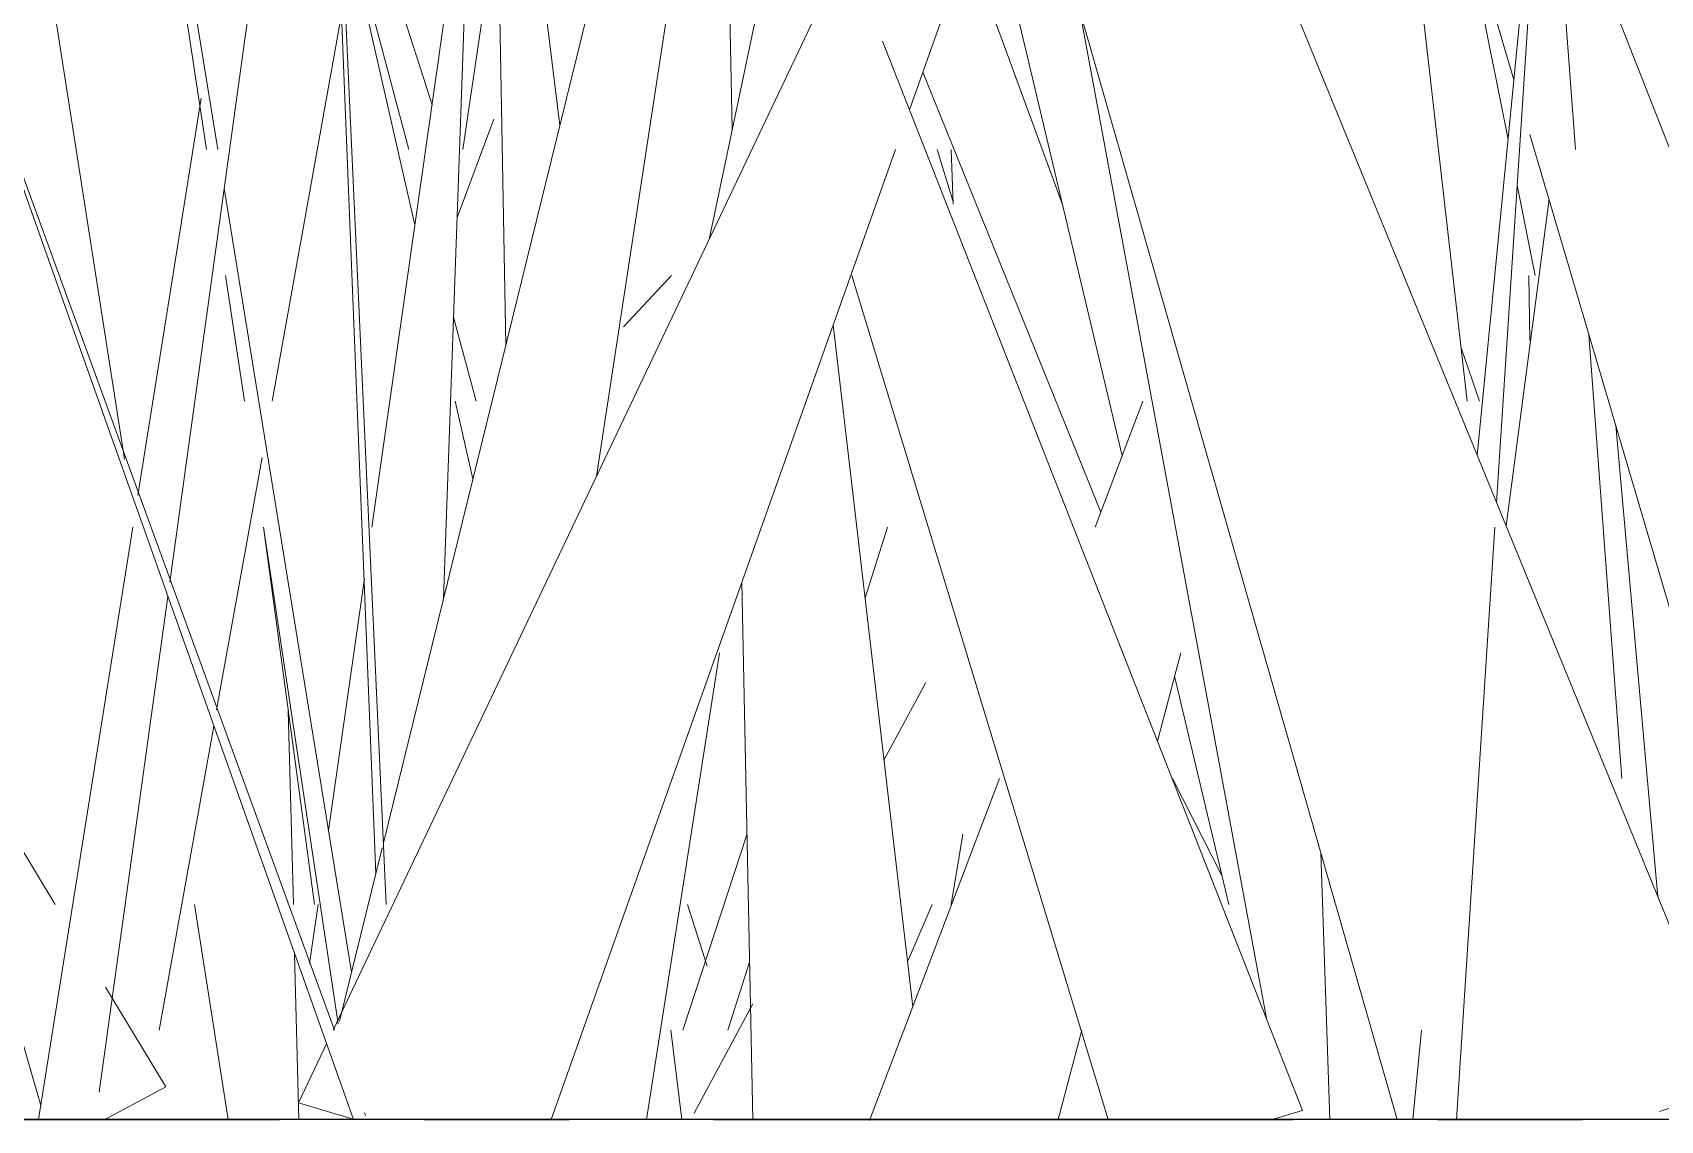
# Model space of a CAD drawing. Header units: millimetres. Extents: x -10020 to 20888, y -4665 to 12339.
# Drawn here: x 2423.36 to 2459.07, y 3047.98 to 3071.84 of the extents above; entities that cross this region are included whole.
import ezdxf

# ---------------------------------------------------------------- set-up
doc = ezdxf.new("R2010")
doc.units = ezdxf.units.MM
doc.linetypes.add('Grid Line 1_2_', pattern=[22.225, 12.7, -3.175, 3.175, -3.175])
doc.layers.add('G-IMPT', color=8, linetype='Continuous', lineweight=9)

# ---------------------------------------------------------------- blocks, each defined once
blk = doc.blocks.new('Grass Array - 25_dwg-V22-West')
at = {"layer": 'G-IMPT'}
for p, q in [((2426.37, 3059.791), (2432.89, 3106.974)), ((2451.012, 3097.296), (2454.827, 3063.757)), ((2429.953, 3049.962), (2451.549, 3095.368)), ((2427.175, 3069.275), (2423.962, 3090.58)), ((2430.89, 3053.392), (2429.497, 3088.297)), ((2421.438, 3087.678), (2425.381, 3062.488)), ((2448.506, 3086.797), (2442.595, 3070.145)), ((2456.164, 3083.358), (2457.201, 3069.275)), ((2425.207, 3082.926), (2427.427, 3069.275)), ((2446.941, 3082.388), (2460.719, 3048.709)), ((2434.927, 3069.802), (2433.423, 3082.054)), ((2429.825, 3081.093), (2431.119, 3052.721)), ((2455.852, 3070.805), (2453.05, 3080.311)), ((2437.349, 3079.648), (2431.057, 3054.072)), ((2429.981, 3049.962), (2419.479, 3078.753)), ((2455.05, 3062.566), (2456.514, 3077.603)), ((2435.733, 3062.115), (2438.051, 3077.334)), ((2430.803, 3060.998), (2432.974, 3076.232)), ((2432.791, 3071.098), (2432.974, 3076.232)), ((2453.296, 3048), (2445.223, 3076.189)), ((2433.538, 3075.919), (2433.743, 3064.99)), ((2432.123, 3070.261), (2430.642, 3074.897)), ((2444.355, 3074.793), (2447.261, 3062.558)), ((2454.669, 3074.793), (2455.725, 3069.494)), ((2457.11, 3074.793), (2459.941, 3067.579)), ((2438.71, 3069.726), (2438.614, 3074.349)), ((2431.748, 3067.629), (2430.384, 3073.602)), ((2433.482, 3073.937), (2432.802, 3069.275)), ((2421.463, 3073.166), (2430.4, 3048)), ((2430.642, 3072.916), (2431.614, 3069.275)), ((2456.17, 3072.291), (2455.473, 3061.534)), ((2430.103, 3072.034), (2428.616, 3063.757)), ((2438.202, 3067.306), (2439.194, 3072.034)), ((2444.5, 3072.034), (2445.956, 3068.052)), ((2446.383, 3072.034), (2450.425, 3050.216)), ((2442.003, 3071.652), (2451.216, 3048.204)), ((2432.791, 3071.098), (2432.378, 3059.441)), ((2446.791, 3061.321), (2442.889, 3070.974)), ((2446.791, 3061.321), (2442.889, 3070.974)), ((2427.062, 3070.406), (2425.673, 3061.691)), ((2432.674, 3067.783), (2433.482, 3069.942)), ((2462.575, 3048), (2456.205, 3069.61)), ((2442.286, 3069.275), (2434.733, 3048)), ((2443.55, 3068.154), (2443.2, 3069.275)), ((2443.553, 3068.082), (2443.509, 3069.275)), ((2427.564, 3068.43), (2430.36, 3051.238)), ((2455.924, 3068.494), (2456.318, 3066.516)), ((2455.682, 3061.021), (2456.623, 3068.192)), ((2428.007, 3063.757), (2427.591, 3066.516)), ((2437.375, 3066.516), (2436.322, 3065.39)), ((2446.953, 3048), (2441.334, 3066.516)), ((2456.205, 3065.092), (2456.182, 3066.516)), ((2432.596, 3065.597), (2433.088, 3063.757)), ((2440.922, 3065.434), (2442.666, 3050.474)), ((2457.5, 3065.215), (2458.217, 3055.48)), ((2455.1, 3063.757), (2454.694, 3064.93)), ((2433.02, 3062.052), (2432.631, 3063.757)), ((2447.717, 3063.757), (2446.668, 3060.998)), ((2459.011, 3052.885), (2458.087, 3063.226)), ((2428.394, 3062.526), (2427.399, 3056.987)), ((2425.563, 3060.998), (2423.492, 3048)), ((2430.066, 3050.101), (2428.423, 3060.998)), ((2428.423, 3060.998), (2429.548, 3052.721)), ((2441.621, 3059.443), (2442.114, 3060.998)), ((2455.438, 3060.998), (2454.596, 3048)), ((2429.855, 3054.345), (2430.642, 3059.868)), ((2439.157, 3048), (2438.915, 3059.779)), ((2424.825, 3048.605), (2426.326, 3059.471)), ((2438.426, 3058.239), (2436.831, 3048)), ((2448.035, 3056.299), (2448.545, 3058.239)), ((2442.952, 3057.585), (2442.036, 3055.882)), ((2448.41, 3057.724), (2449.598, 3052.721)), ((2429.082, 3052.721), (2428.971, 3056.969)), ((2427.335, 3056.63), (2426.137, 3049.962)), ((2422.121, 3055.592), (2423.86, 3052.721)), ((2444.57, 3055.48), (2441.719, 3047.983)), ((2449.447, 3053.356), (2448.366, 3055.48)), ((2423.541, 3048.308), (2421.713, 3054.64)), ((2431.03, 3053.962), (2430.095, 3050.159)), ((2437.627, 3049.962), (2439.029, 3054.249)), ((2443.51, 3052.721), (2443.769, 3054.265)), ((2451.816, 3048), (2451.619, 3053.855)), ((2426.91, 3052.721), (2427.649, 3048)), ((2429.439, 3051.428), (2429.623, 3052.721)), ((2438.157, 3051.367), (2437.725, 3052.721)), ((2442.552, 3051.458), (2443.091, 3052.721)), ((2429.205, 3048), (2429.11, 3051.631)), ((2438.614, 3049.962), (2439.086, 3051.452)), ((2424.961, 3050.903), (2426.283, 3048.721)), ((2439.163, 3050.541), (2437.874, 3048.145)), ((2437.602, 3048), (2437.361, 3049.962)), ((2445.858, 3048), (2446.373, 3049.962)), ((2453.633, 3048), (2453.824, 3049.962)), ((2429.195, 3048.368), (2429.81, 3049.661)), ((2424.961, 3048.014), (2426.283, 3048.721)), ((2459.045, 3048.178), (2460.719, 3048.709)), ((2429.195, 3048.368), (2430.397, 3048.008)), ((2430.664, 3048.088), (2430.642, 3048.15)), ((2450.524, 3047.993), (2451.216, 3048.204))]:
    blk.add_line(p, q, dxfattribs=at)
blk = doc.blocks.new('Grass Array - Grass Array-V25-West')
blk.add_blockref('Grass Array - 25_dwg-V22-West', (0, 0))

msp = doc.modelspace()

# ---------------------------------------------------------------- linework, layer by layer
msp.add_line((4710.823, 3048), (-7496.271, 3048))
at = {"linetype": 'Grid Line 1_2_'}
msp.add_line((-7496.271, 3048), (19186.713, 3048), dxfattribs=at)

# ---------------------------------------------------------------- block references
msp.add_blockref('Grass Array - Grass Array-V25-West', (0, 0))

doc.saveas('drawing.dxf')
